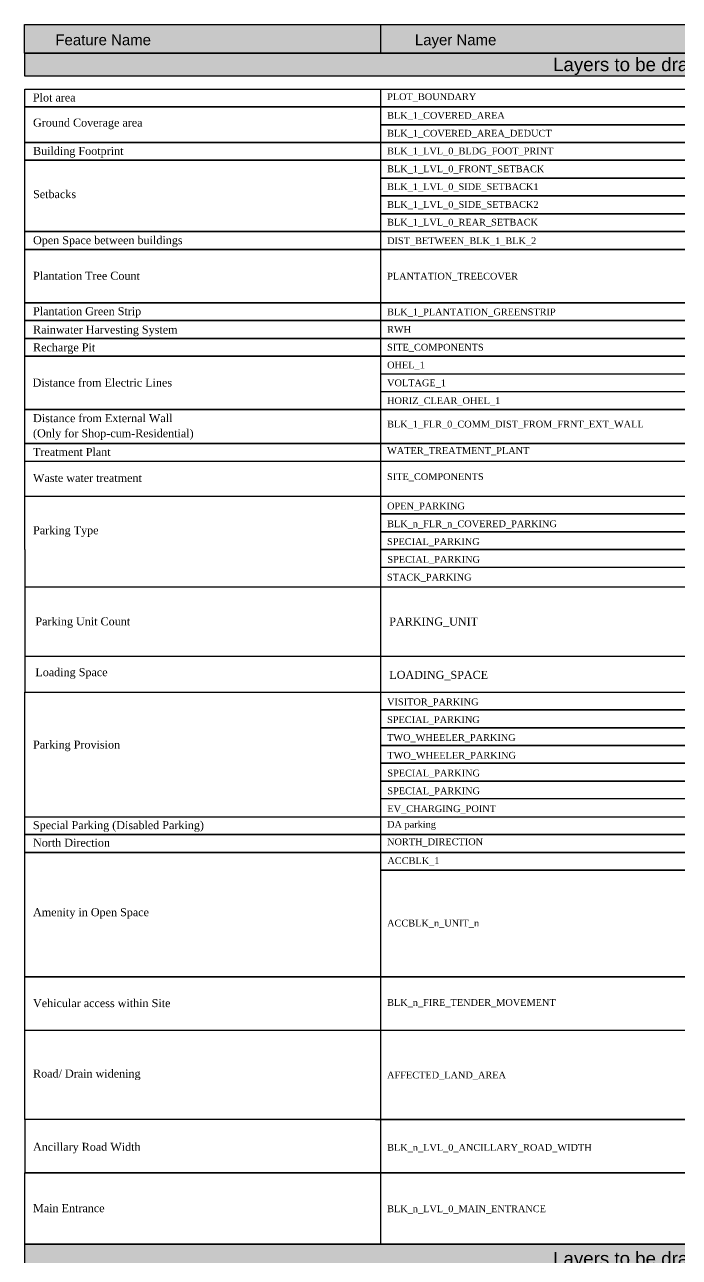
# Model space of a CAD drawing. Header units: millimetres. Extents: x -9481 to -9286, y 28694 to 28853.
# Drawn here: x -9481.26 to -9462.13, y 28807.3 to 28843.34 of the extents above; entities that cross this region are included whole.
import ezdxf

# ---------------------------------------------------------------- set-up
doc = ezdxf.new("R2010")
doc.units = ezdxf.units.MM
doc.linetypes.add('CONTINULUS', pattern=[0])
for name, color, linetype in [('BLK_1_FLR_-2_FAR_AREA_ADD_EXISTING', 7, 'Continuous'), ('BLK_1_PLANTATION_GREENSTRIP', 7, 'Continuous'), ('EV_CHARGING_POINT', 7, 'Continuous'), ('HATCH', 7, 'Continuous')]:
    doc.layers.add(name, color=color, linetype=linetype)
doc.styles.add('MtXpl_Georgia', font='georgiab.ttf')
doc.styles.get("Standard").update_dxf_attribs({"font": 'arial.ttf', "height": 0.25})

# ---------------------------------------------------------------- blocks, each defined once
blk = doc.blocks.new('Ho')
h = blk.add_hatch(color=244)
h.dxf.hatch_style = 1
h.paths.add_polyline_path([(-9481.246, 28805.433), (-9481.246, 28804.6), (-9470.852, 28804.6), (-9470.852, 28805.433)], flags=17)
h.paths.add_polyline_path([(-9470.852, 28805.433), (-9470.852, 28804.6), (-9461.72, 28804.6), (-9461.72, 28805.433)], flags=17)
h.paths.add_polyline_path([(-9457.85, 28804.6), (-9457.85, 28805.433), (-9461.72, 28805.433), (-9461.72, 28804.6)], flags=17)
h.paths.add_polyline_path([(-9457.85, 28805.433), (-9457.85, 28804.6), (-9455.59, 28804.6), (-9455.59, 28805.433)], flags=17)
h.paths.add_polyline_path([(-9455.59, 28805.433), (-9455.59, 28804.6), (-9453.509, 28804.6), (-9453.509, 28805.433)], flags=17)
h.paths.add_polyline_path([(-9453.509, 28805.433), (-9453.509, 28804.6), (-9451.428, 28804.6), (-9451.428, 28805.433)], flags=17)
h.paths.add_polyline_path([(-9449.296, 28805.433), (-9451.428, 28805.433), (-9451.428, 28804.6), (-9449.296, 28804.6)], flags=17)
h.paths.add_polyline_path([(-9447.114, 28805.433), (-9449.296, 28805.433), (-9449.296, 28804.6), (-9447.114, 28804.6)], flags=17)
h.paths.add_polyline_path([(-9444.602, 28805.433), (-9447.114, 28805.433), (-9447.114, 28804.6), (-9444.602, 28804.6)], flags=17)
h.paths.add_polyline_path([(-9442.218, 28804.6), (-9442.218, 28805.433), (-9444.602, 28805.433), (-9444.602, 28804.6)])
for p, q in [((-9470.852, 28805.433), (-9470.852, 28804.6)), ((-9461.72, 28805.433), (-9461.72, 28804.598)), ((-9457.85, 28805.433), (-9457.85, 28804.6)), ((-9455.59, 28805.433), (-9455.59, 28804.6)), ((-9453.509, 28805.433), (-9453.509, 28804.6)), ((-9451.428, 28805.433), (-9451.428, 28804.6)), ((-9449.296, 28805.433), (-9449.296, 28804.6)), ((-9447.114, 28805.433), (-9447.114, 28804.6)), ((-9444.602, 28805.433), (-9444.602, 28804.6))]:
    blk.add_line(p, q)
blk.add_lwpolyline([(-9481.246, 28805.433), (-9442.218, 28805.433), (-9442.218, 28804.6), (-9481.246, 28804.6), (-9481.246, 28805.433)], close=True)
at = {"color": 18, "char_height": 0.31294, "attachment_point": 1}
for s, width, gutter_width, insert in [('{\\C256;Basement 1}', 9.5109, 1.306, (-9447.017, 28805.172)), ('{\\C256;Basement 2}', 9.5109, 1.306, (-9444.555, 28805.172)), ('{\\C256;Feature Name}', 11.88863, 1.633, (-9480.349, 28805.146)), ('{\\C256;Layer Name}', 11.88863, 1.633, (-9469.843, 28805.146)), ('{\\C256;Colour}', 11.88863, 1.633, (-9461.206, 28805.146)), ('{\\C256;Floor 0}', 11.88863, 1.633, (-9457.632, 28805.146)), ('{\\C256;Floor 1}', 11.88863, 1.633, (-9455.372, 28805.146)), ('{\\C256;Floor 2}', 11.88863, 1.633, (-9453.314, 28805.146)), ('{\\C256;Floor 3}', 11.88863, 1.633, (-9451.167, 28805.146)), ('{\\C256;Floor 4}', 11.88863, 1.633, (-9449.023, 28805.146))]:
    blk.add_mtext_dynamic_manual_height_columns(s, width=width, gutter_width=gutter_width, heights=[0], dxfattribs=dict(at, insert=insert))
blk = doc.blocks.new('H2')
at = {"layer": 'HATCH', "linetype": 'CONTINULUS', "ltscale": 0.05}
h = blk.add_hatch(color=241, dxfattribs=at)
h.dxf.hatch_style = 1
h.paths.add_polyline_path([(-9435.455, 28804.6), (-9435.455, 28803.827), (-9396.427, 28803.827), (-9396.427, 28804.6)])
blk.add_lwpolyline([(-9435.455, 28804.6), (-9396.427, 28804.6), (-9396.427, 28803.827), (-9435.455, 28803.827), (-9435.455, 28804.6)], close=True)
at = {"color": 18, "insert": (-9420.014, 28804.373), "char_height": 0.39118, "attachment_point": 1}
blk.add_mtext_dynamic_manual_height_columns('Layers to be drawn on the floor plan', width=11.88863, gutter_width=1.633, heights=[0], dxfattribs=at)

msp = doc.modelspace()

# ---------------------------------------------------------------- hatches: boundary and pattern name
at = {"layer": 'HATCH', "linetype": 'CONTINULUS', "ltscale": 0.05}
h = msp.add_hatch(color=241, dxfattribs=at)
h.dxf.hatch_style = 1
h.paths.add_polyline_path([(-9481.2579, 28842.511159), (-9481.2579, 28841.841835), (-9442.229952, 28841.841835), (-9442.229952, 28842.511159)])

# ---------------------------------------------------------------- linework, layer by layer
for p, q in [((-9470.864215, 28841.460188), (-9470.864215, 28840.939541)), ((-9470.864215, 28840.939541), (-9470.864215, 28840.418894)), ((-9470.864215, 28840.418894), (-9470.864215, 28839.3776)), ((-9470.864215, 28839.3776), (-9470.864215, 28838.856953)), ((-9470.864215, 28838.856953), (-9470.864215, 28838.336306)), ((-9470.864215, 28838.336306), (-9470.864215, 28837.81566)), ((-9470.864215, 28837.81566), (-9470.864215, 28837.295013)), ((-9442.229952, 28837.295013), (-9481.2579, 28837.295013)), ((-9470.864215, 28837.295013), (-9470.864215, 28836.774366)), ((-9481.2579, 28836.774366), (-9442.229952, 28836.774366)), ((-9481.2579, 28836.253719), (-9481.2579, 28836.774366)), ((-9470.864215, 28836.774366), (-9470.864215, 28836.253719)), ((-9481.2579, 28835.733072), (-9481.2579, 28836.253719)), ((-9470.864215, 28836.253719), (-9470.864215, 28835.733072)), ((-9481.2579, 28835.212425), (-9481.2579, 28835.733072)), ((-9470.864215, 28835.733072), (-9470.864215, 28835.212425)), ((-9442.229952, 28835.212425), (-9481.2579, 28835.212425)), ((-9470.864215, 28835.212425), (-9470.864215, 28834.691778)), ((-9470.864215, 28834.691778), (-9470.864215, 28834.171131)), ((-9470.864215, 28834.171131), (-9470.864215, 28833.650484)), ((-9470.864215, 28833.650484), (-9470.864215, 28833.129837)), ((-9470.864215, 28833.129837), (-9470.864215, 28832.60919)), ((-9442.229952, 28833.129837), (-9470.864215, 28833.129837)), ((-9470.864215, 28832.60919), (-9470.864215, 28832.088543)), ((-9442.229952, 28832.60919), (-9470.864215, 28832.60919)), ((-9470.864214, 28831.099724), (-9470.864214, 28829.017137)), ((-9470.864214, 28829.557576), (-9470.864214, 28829.036929)), ((-9470.864214, 28829.036929), (-9470.864214, 28828.516282)), ((-9470.864214, 28828.516282), (-9470.864214, 28827.995635)), ((-9470.864214, 28827.995635), (-9470.864214, 28827.474988)), ((-9470.864214, 28823.83046), (-9470.864214, 28823.309813)), ((-9470.864214, 28823.309813), (-9470.864214, 28822.789166)), ((-9470.864214, 28822.789166), (-9470.864214, 28822.268519)), ((-9470.864214, 28822.268519), (-9470.864214, 28821.747872)), ((-9470.864214, 28821.747872), (-9470.864214, 28821.227225)), ((-9470.864214, 28821.227225), (-9470.864214, 28820.185931)), ((-9470.864214, 28820.185931), (-9470.864214, 28819.665284)), ((-9470.864214, 28819.665284), (-9470.864214, 28819.144637)), ((-9470.864214, 28819.144637), (-9470.864214, 28818.623991)), ((-9470.864214, 28818.623991), (-9470.864214, 28818.103344)), ((-9470.864214, 28818.103344), (-9470.864214, 28817.582697)), ((-9470.864214, 28817.582697), (-9470.864214, 28817.06205)), ((-9470.864214, 28817.06205), (-9470.864214, 28816.541403)), ((-9470.864214, 28816.541403), (-9470.864214, 28816.020756)), ((-9470.864214, 28816.020756), (-9470.864214, 28807.690407)), ((-9442.229952, 28809.772994), (-9481.2579, 28809.772994)), ((-9481.2579, 28809.772994), (-9442.229952, 28809.772994)), ((-9442.229952, 28807.690407), (-9481.2579, 28807.690407))]:
    msp.add_line(p, q)
at = {"linetype": 'CONTINULUS', "ltscale": 0.05}
for p, q in [((-9470.864215, 28832.088543), (-9470.864214, 28831.099724)), ((-9481.2579, 28811.334934), (-9481.2579, 28809.772994))]:
    msp.add_line(p, q, dxfattribs=at)
for points in [[(-9481.2579, 28842.511159), (-9442.229952, 28842.511159), (-9442.229952, 28841.841836), (-9481.2579, 28841.841836), (-9481.2579, 28842.511159)], [(-9481.2579, 28841.460188), (-9442.229952, 28841.460188), (-9442.229952, 28840.939541), (-9481.2579, 28840.939541), (-9481.2579, 28841.460188)], [(-9481.2579, 28839.898247), (-9442.229952, 28839.898247), (-9442.229952, 28839.3776), (-9481.2579, 28839.3776), (-9481.2579, 28839.898247)], [(-9481.2579, 28837.295013), (-9442.229952, 28837.295013), (-9442.229952, 28836.774366), (-9481.2579, 28836.774366), (-9481.2579, 28837.295013)], [(-9481.2579, 28835.212425), (-9442.229952, 28835.212425), (-9442.229952, 28834.691778), (-9481.2579, 28834.691778), (-9481.2579, 28835.212425)], [(-9481.2579, 28834.691778), (-9442.229952, 28834.691778), (-9442.229952, 28834.171131), (-9481.2579, 28834.171131), (-9481.2579, 28834.691778)], [(-9481.2579, 28834.171131), (-9442.229952, 28834.171131), (-9442.229952, 28833.650484), (-9481.2579, 28833.650484), (-9481.2579, 28834.171131)], [(-9481.2579, 28833.650484), (-9442.229952, 28833.650484), (-9442.229952, 28832.088543), (-9481.2579, 28832.088543)], [(-9481.2579, 28832.088543), (-9442.229952, 28832.088543), (-9442.229952, 28831.099724), (-9481.2579, 28831.099724)], [(-9481.2579, 28820.185931), (-9442.229952, 28820.185931), (-9442.229952, 28819.665284), (-9481.2579, 28819.665284), (-9481.2579, 28820.185931)], [(-9481.2579, 28819.665284), (-9442.229952, 28819.665284), (-9442.229952, 28819.144637), (-9481.2579, 28819.144637), (-9481.2579, 28819.665284)]]:
    msp.add_lwpolyline(points, close=True)
for points in [[(-9481.2579, 28840.418894), (-9481.2579, 28840.939541), (-9442.229952, 28840.939541), (-9442.229952, 28840.418894), (-9470.864215, 28840.418894)], [(-9470.864215, 28840.418894), (-9442.229952, 28840.418894), (-9442.229952, 28839.898247), (-9481.2579, 28839.898247), (-9481.2579, 28840.418894)], [(-9481.2579, 28838.856953), (-9481.2579, 28839.3776), (-9481.081999, 28839.3776)], [(-9481.2579, 28838.856953), (-9481.2579, 28839.3776), (-9442.229952, 28839.3776), (-9442.229952, 28838.856953), (-9470.864215, 28838.856953)], [(-9470.864215, 28839.3776), (-9442.229952, 28839.3776), (-9442.229952, 28838.856953), (-9470.864215, 28838.856953)], [(-9481.2579, 28838.336306), (-9481.2579, 28838.856953)], [(-9470.864215, 28838.856953), (-9442.229952, 28838.856953), (-9442.229952, 28838.336306), (-9470.864215, 28838.336306)], [(-9481.2579, 28837.81566), (-9481.2579, 28838.336306)], [(-9470.864215, 28838.336306), (-9442.229952, 28838.336306), (-9442.229952, 28837.81566), (-9470.864215, 28837.81566)], [(-9470.864215, 28837.81566), (-9442.229952, 28837.81566), (-9442.229952, 28837.295013), (-9481.2579, 28837.295013), (-9481.2579, 28837.81566)], [(-9481.2579, 28830.579078), (-9481.2579, 28831.099724), (-9442.229952, 28831.099724), (-9442.229952, 28830.579078), (-9442.229952, 28830.579078)], [(-9481.2579, 28829.017137), (-9481.2579, 28830.579078)], [(-9481.2579, 28829.036929), (-9481.2579, 28829.557576), (-9442.229952, 28829.557576), (-9442.229952, 28829.036929), (-9470.864214, 28829.036929)], [(-9481.2579, 28828.516282), (-9481.2579, 28829.036929)], [(-9470.864214, 28829.036929), (-9442.229952, 28829.036929), (-9442.229952, 28828.516282), (-9470.864214, 28828.516282)], [(-9481.2579, 28827.995635), (-9481.2579, 28828.516282)], [(-9470.864214, 28828.516282), (-9442.229952, 28828.516282), (-9442.229952, 28827.995635), (-9470.864214, 28827.995635)], [(-9470.864214, 28827.995635), (-9442.229952, 28827.995635), (-9442.229952, 28827.474988), (-9470.864214, 28827.474988)], [(-9481.2579, 28826.903444), (-9442.229952, 28826.903444), (-9442.229952, 28826.382797), (-9461.731845, 28826.382797)], [(-9461.731845, 28825.392401), (-9442.229952, 28825.392401), (-9442.229952, 28824.871754), (-9481.2579, 28824.871754)], [(-9481.2579, 28823.309813), (-9481.2579, 28823.83046), (-9442.229952, 28823.83046), (-9442.229952, 28823.309813), (-9470.864214, 28823.309813)], [(-9481.2579, 28822.789166), (-9481.2579, 28823.309813)], [(-9470.864214, 28823.309813), (-9442.229952, 28823.309813), (-9442.229952, 28822.789166), (-9470.864214, 28822.789166)], [(-9481.2579, 28822.268519), (-9481.2579, 28822.789166)], [(-9470.864214, 28822.789166), (-9442.229952, 28822.789166), (-9442.229952, 28822.268519), (-9470.864214, 28822.268519)], [(-9481.2579, 28821.747872), (-9481.2579, 28822.268519)], [(-9470.864214, 28822.268519), (-9442.229952, 28822.268519), (-9442.229952, 28821.747872), (-9470.864214, 28821.747872)], [(-9481.2579, 28821.227225), (-9481.2579, 28821.747872)], [(-9470.864214, 28821.747872), (-9442.229952, 28821.747872), (-9442.229952, 28821.227225), (-9470.864214, 28821.227225)], [(-9481.2579, 28820.185931), (-9481.2579, 28821.227225)], [(-9470.864214, 28821.227225), (-9442.229952, 28821.227225), (-9442.229952, 28820.706578), (-9470.864214, 28820.706578)], [(-9481.2579, 28818.623991), (-9481.2579, 28819.144637), (-9442.229952, 28819.144637), (-9442.229952, 28818.623991)], [(-9481.2579, 28818.103344), (-9481.2579, 28818.623991)], [(-9470.864214, 28818.623991), (-9455.60159, 28818.623991)], [(-9470.864214, 28818.623991), (-9455.60159, 28818.623991)], [(-9455.60159, 28818.623991), (-9470.864214, 28818.623991)], [(-9481.2579, 28817.582697), (-9481.2579, 28818.103344)], [(-9481.2579, 28817.06205), (-9481.2579, 28817.582697)], [(-9481.2579, 28816.541403), (-9481.2579, 28817.06205)], [(-9481.2579, 28816.020756), (-9481.2579, 28816.541403)], [(-9442.229952, 28816.020756), (-9442.229952, 28815.500109), (-9481.2579, 28815.500109), (-9481.2579, 28816.020756), (-9481.2579, 28816.020756)], [(-9481.2579, 28814.979462), (-9481.2579, 28815.500109), (-9442.229952, 28815.500109), (-9442.229952, 28814.979462)], [(-9481.2579, 28814.458815), (-9481.2579, 28814.979462)], [(-9442.229952, 28814.458815), (-9442.229952, 28813.938168), (-9481.2579, 28813.938168), (-9481.2579, 28814.458815)], [(-9442.229952, 28813.938168), (-9442.229952, 28811.334934), (-9481.2579, 28811.334934), (-9481.2579, 28813.938168)], [(-9471.001953, 28811.334934), (-9442.229952, 28811.334934), (-9442.229952, 28810.814287), (-9461.731845, 28810.814287)], [(-9461.737886, 28810.29364), (-9442.229952, 28810.29364), (-9442.229952, 28809.772994), (-9471.001953, 28809.772994)], [(-9481.2579, 28807.690407), (-9481.2579, 28809.772994), (-9442.229952, 28809.772994), (-9442.229952, 28809.252347), (-9461.731845, 28809.252347)], [(-9461.731845, 28808.211054), (-9442.229952, 28808.211054), (-9442.229952, 28807.690407), (-9481.2579, 28807.690407)]]:
    msp.add_lwpolyline(points)
at = {"layer": 'BLK_1_FLR_-2_FAR_AREA_ADD_EXISTING', "color": 7, "linetype": 'CONTINULUS', "ltscale": 0.05}
for p, q in [((-9481.2579, 28827.995635), (-9481.2579, 28823.83046)), ((-9470.864214, 28827.474988), (-9470.864214, 28823.83046))]:
    msp.add_line(p, q, dxfattribs=at)
at = {"layer": 'EV_CHARGING_POINT', "color": 7, "linetype": 'CONTINULUS', "ltscale": 0.05}
msp.add_line((-9481.2579, 28830.579078), (-9442.229952, 28830.579078), dxfattribs=at)

# ---------------------------------------------------------------- block references
at = {"layer": 'BLK_1_PLANTATION_GREENSTRIP', "linetype": 'CONTINULUS'}
for name, p in [('Ho', (-0.012081, 37.910908)), ('H2', (-45.8028, 3.090156))]:
    msp.add_blockref(name, p, dxfattribs=at)

# ---------------------------------------------------------------- texts
at = {"linetype": 'CONTINULUS', "style": 'MtXpl_Georgia'}
for s, height, p in [('Plot area', 0.234061, (-9481.016868, 28841.09717)), ('PLOT_BOUNDARY', 0.199011, (-9470.66745, 28841.13841)), ('Ground Coverage area', 0.234061, (-9481.013602, 28840.363518)), ('BLK_1_COVERED_AREA', 0.199011, (-9470.66745, 28840.590909)), ('BLK_1_COVERED_AREA_DEDUCT', 0.199011, (-9470.66745, 28840.07021)), ('Building Footprint', 0.234061, (-9481.012653, 28839.534325)), ('BLK_1_LVL_0_BLDG_FOOT_PRINT', 0.199011, (-9470.66745, 28839.552253)), ('BLK_1_LVL_0_FRONT_SETBACK', 0.199011, (-9470.66745, 28839.028761)), ('BLK_1_LVL_0_SIDE_SETBACK1', 0.199011, (-9470.66745, 28838.508062)), ('Setbacks', 0.234061, (-9481.012653, 28838.271281)), ('BLK_1_LVL_0_SIDE_SETBACK2', 0.199011, (-9470.66745, 28837.987363)), ('BLK_1_LVL_0_REAR_SETBACK', 0.199011, (-9470.66745, 28837.469292)), ('Open Space between buildings', 0.234061, (-9481.013331, 28836.926303)), ('DIST_BETWEEN_BLK_1_BLK_2', 0.199011, (-9470.66745, 28836.927115)), ('Plantation Tree Count', 0.234061, (-9481.013331, 28835.88578)), ('PLANTATION_TREECOVER', 0.199011, (-9470.66745, 28835.890051)), ('Plantation Green Strip', 0.234061, (-9481.013331, 28834.849483)), ('BLK_1_PLANTATION_GREENSTRIP', 0.199011, (-9470.66745, 28834.846061)), ('Rainwater Harvesting System', 0.234061, (-9481.013331, 28834.311794)), ('RWH', 0.199011, (-9470.66745, 28834.334936)), ('Recharge Pit', 0.234061, (-9481.013331, 28833.791148)), ('SITE_COMPONENTS', 0.199011, (-9470.66745, 28833.814289)), ('OHEL_1', 0.199011, (-9470.66745, 28833.293642)), ('Distance from Electric Lines', 0.234061, (-9481.025412, 28832.761898)), ('VOLTAGE_1', 0.199011, (-9470.66745, 28832.772995)), ('HORIZ_CLEAR_OHEL_1', 0.199011, (-9470.66745, 28832.252348)), ('Distance from External Wall ', 0.234061, (-9481.013602, 28831.722322)), ('(Only for Shop-cum-Residential)', 0.234061, (-9481.013602, 28831.280159)), ('BLK_1_FLR_0_COMM_DIST_FROM_FRNT_EXT_WALL', 0.199011, (-9470.66745, 28831.566326)), ('Treatment Plant', 0.234061, (-9481.013602, 28830.733503)), ('WATER_TREATMENT_PLANT', 0.199011, (-9470.66745, 28830.792086)), ('Waste water treatment ', 0.234061, (-9481.013602, 28829.973076)), ('SITE_COMPONENTS', 0.199011, (-9470.66745, 28830.03166)), ('OPEN_PARKING', 0.199011, (-9470.667727, 28829.172442)), ('Parking Type', 0.234061, (-9481.013331, 28828.445286)), ('BLK_n_FLR_n_COVERED_PARKING', 0.199011, (-9470.666759, 28828.651743)), ('SPECIAL_PARKING', 0.199011, (-9470.667727, 28828.131044)), ('SPECIAL_PARKING', 0.199011, (-9470.659706, 28827.610346)), ('STACK_PARKING', 0.199011, (-9470.671786, 28827.091202)), ('Parking Unit Count', 0.234061, (-9480.945281, 28825.780817)), ('PARKING_UNIT', 0.234061, (-9470.603214, 28825.77594)), ('Loading Space', 0.234061, (-9480.945281, 28824.295073)), ('LOADING_SPACE', 0.234061, (-9470.603214, 28824.216826)), ('VISITOR_PARKING', 0.199011, (-9470.667727, 28823.445326)), ('SPECIAL_PARKING', 0.199011, (-9470.666759, 28822.924627)), ('TWO_WHEELER_PARKING', 0.199011, (-9470.667727, 28822.403928)), ('Parking Provision', 0.234061, (-9481.013331, 28822.177804)), ('TWO_WHEELER_PARKING', 0.199011, (-9470.659706, 28821.883229)), ('SPECIAL_PARKING', 0.199011, (-9470.659706, 28821.362582)), ('SPECIAL_PARKING', 0.199011, (-9470.659706, 28820.841935)), ('EV_CHARGING_POINT', 0.199011, (-9470.659706, 28820.321289)), ('Special Parking (Disabled Parking)', 0.234061, (-9481.016868, 28819.822914)), ('DA parking', 0.199011, (-9470.66745, 28819.864154)), ('North Direction', 0.234061, (-9481.013331, 28819.310588)), ('NORTH_DIRECTION', 0.199011, (-9470.66745, 28819.353922)), ('ACCBLK_1', 0.199011, (-9470.657908, 28818.803118)), ('Amenity in Open Space', 0.234061, (-9481.013331, 28817.27749)), ('ACCBLK_n_UNIT_n', 0.199011, (-9470.66745, 28816.976262)), ('Vehicular access within Site', 0.234061, (-9481.013331, 28814.619256)), ('BLK_n_FIRE_TENDER_MOVEMENT', 0.199011, (-9470.66745, 28814.655926)), ('Road/ Drain widening', 0.234061, (-9481.013331, 28812.560554)), ('AFFECTED_LAND_AREA', 0.199011, (-9470.66745, 28812.534483)), ('Ancillary Road Width', 0.234061, (-9481.013331, 28810.417249)), ('BLK_n_LVL_0_ANCILLARY_ROAD_WIDTH', 0.199011, (-9470.66745, 28810.417249)), ('Main Entrance', 0.234061, (-9481.013331, 28808.623871)), ('BLK_n_LVL_0_MAIN_ENTRANCE', 0.199011, (-9470.66745, 28808.623871))]:
    msp.add_text(s, height=height, dxfattribs=at).set_placement(p)
at = {"color": 18, "insert": (-9465.816493, 28842.376567), "char_height": 0.391178, "attachment_point": 1}
msp.add_mtext_dynamic_manual_height_columns('Layers to be drawn on the site plan', width=11.88863, gutter_width=1.63296, heights=[0], dxfattribs=at)

doc.saveas('drawing.dxf')
